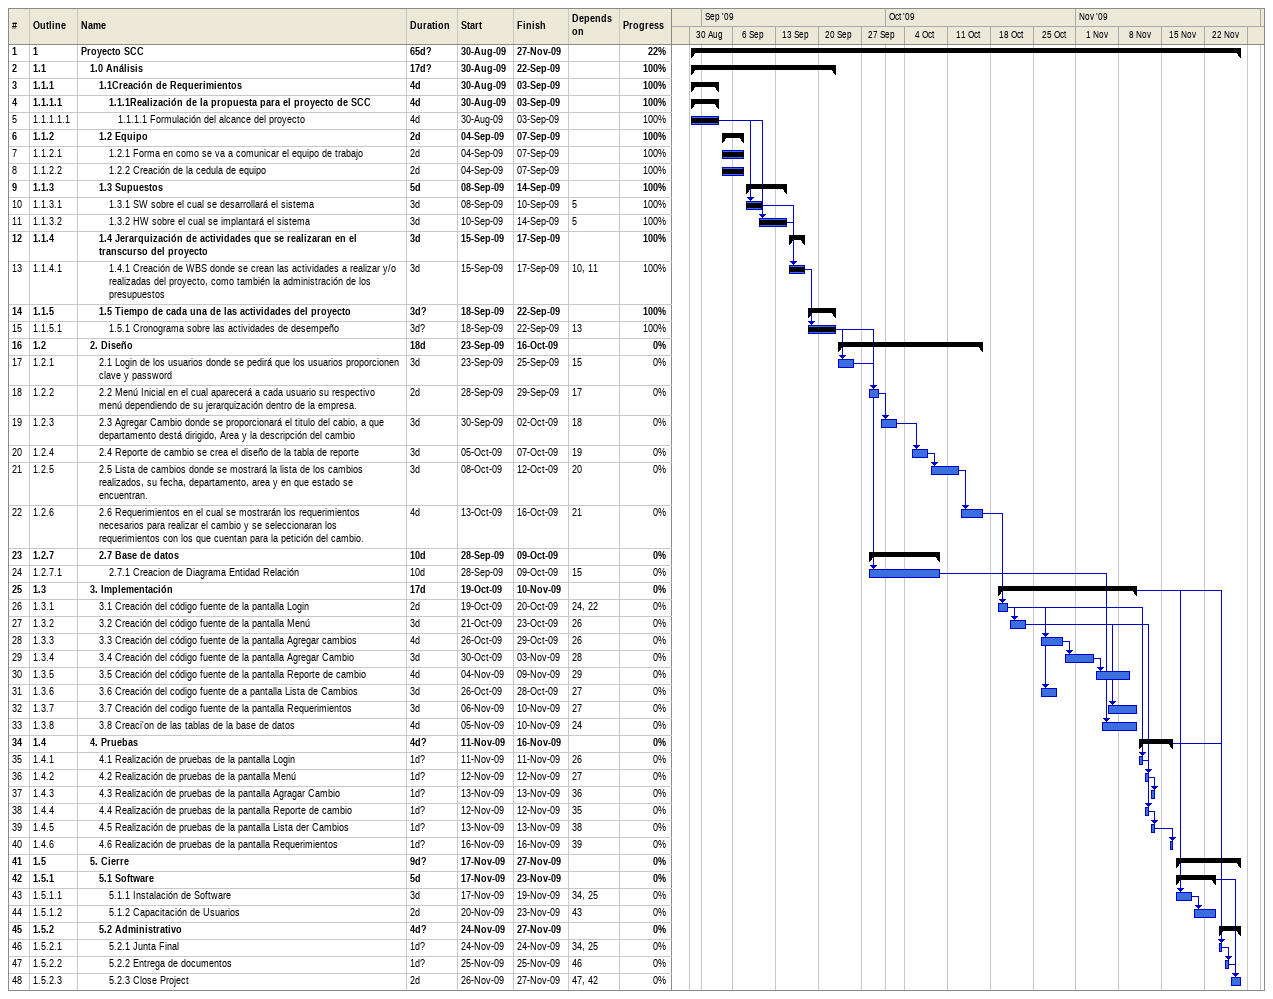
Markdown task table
| ID | WBS | Task | Duration | Start | Finish | Predecessors | % complete |
|---|---|---|---|---|---|---|---|
| 1 | 1 | **Proyecto SCC** | 65d? | 2009-08-30 | 2009-11-27 |  | 22 |
| 2 | 1.1 | **1.0 Análisis** | 17d? | 2009-08-30 | 2009-09-22 |  | 100 |
| 3 | 1.1.1 | **1.1Creación de Requerimientos** | 4d | 2009-08-30 | 2009-09-03 |  | 100 |
| 4 | 1.1.1.1 | **1.1.1Realización de la propuesta para el proyecto de SCC** | 4d | 2009-08-30 | 2009-09-03 |  | 100 |
| 5 | 1.1.1.1.1 | 1.1.1.1 Formulación del alcance del proyecto | 4d | 2009-08-30 | 2009-09-03 |  | 100 |
| 6 | 1.1.2 | **1.2 Equipo** | 2d | 2009-09-04 | 2009-09-07 |  | 100 |
| 7 | 1.1.2.1 | 1.2.1 Forma en como se va a comunicar el equipo de trabajo | 2d | 2009-09-04 | 2009-09-07 |  | 100 |
| 8 | 1.1.2.2 | 1.2.2 Creación de la cedula de equipo | 2d | 2009-09-04 | 2009-09-07 |  | 100 |
| 9 | 1.1.3 | **1.3 Supuestos** | 5d | 2009-09-08 | 2009-09-14 |  | 100 |
| 10 | 1.1.3.1 | 1.3.1 SW sobre el cual se desarrollará el sistema | 3d | 2009-09-08 | 2009-09-10 | 5 | 100 |
| 11 | 1.1.3.2 | 1.3.2 HW sobre el cual se implantará el sistema | 3d | 2009-09-10 | 2009-09-14 | 5 | 100 |
| 12 | 1.1.4 | **1.4 Jerarquización de actividades que se realizaran en el transcurso del proyecto** | 3d | 2009-09-15 | 2009-09-17 |  | 100 |
| 13 | 1.1.4.1 | 1.4.1 Creación de WBS donde se crean las actividades a realizar y/o realizadas del proyecto, como también la administración de los presupuestos | 3d | 2009-09-15 | 2009-09-17 | 10, 11 | 100 |
| 14 | 1.1.5 | **1.5 Tiempo de cada una de las actividades del proyecto** | 3d? | 2009-09-18 | 2009-09-22 |  | 100 |
| 15 | 1.1.5.1 | 1.5.1 Cronograma sobre las actividades de desempeño | 3d? | 2009-09-18 | 2009-09-22 | 13 | 100 |
| 16 | 1.2 | **2. Diseño** | 18d | 2009-09-23 | 2009-10-16 |  | 0 |
| 17 | 1.2.1 | 2.1 Login de los usuarios donde se pedirá que los usuarios proporcionen clave y password | 3d | 2009-09-23 | 2009-09-25 | 15 | 0 |
| 18 | 1.2.2 | 2.2 Menú Inicial en el cual aparecerá a cada usuario su respectivo menú dependiendo de su jerarquización dentro de la empresa. | 2d | 2009-09-28 | 2009-09-29 | 17 | 0 |
| 19 | 1.2.3 | 2.3 Agregar Cambio donde se proporcionará el titulo del cabio, a que departamento destá dirigido, Area y la descripción del cambio | 3d | 2009-09-30 | 2009-10-02 | 18 | 0 |
| 20 | 1.2.4 | 2.4 Reporte de cambio se crea el diseño de la tabla de reporte | 3d | 2009-10-05 | 2009-10-07 | 19 | 0 |
| 21 | 1.2.5 | 2.5 Lista de cambios donde se mostrará la lista de los cambios realizados, su fecha, departamento, area y en que estado se encuentran. | 3d | 2009-10-08 | 2009-10-12 | 20 | 0 |
| 22 | 1.2.6 | 2.6 Requerimientos en el cual se mostrarán los requerimientos necesarios para realizar el cambio y se seleccionaran los requerimientos con los que cuentan para la petición del cambio. | 4d | 2009-10-13 | 2009-10-16 | 21 | 0 |
| 23 | 1.2.7 | **2.7 Base de datos** | 10d | 2009-09-28 | 2009-10-09 |  | 0 |
| 24 | 1.2.7.1 | 2.7.1 Creacion de Diagrama Entidad Relación | 10d | 2009-09-28 | 2009-10-09 | 15 | 0 |
| 25 | 1.3 | **3. Implementación** | 17d | 2009-10-19 | 2009-11-10 |  | 0 |
| 26 | 1.3.1 | 3.1 Creación del código fuente de la pantalla Login | 2d | 2009-10-19 | 2009-10-20 | 24, 22 | 0 |
| 27 | 1.3.2 | 3.2 Creación del código fuente de la pantalla Menú | 3d | 2009-10-21 | 2009-10-23 | 26 | 0 |
| 28 | 1.3.3 | 3.3 Creación del código fuente de la pantalla Agregar cambios | 4d | 2009-10-26 | 2009-10-29 | 26 | 0 |
| 29 | 1.3.4 | 3.4 Creación del código fuente de la pantalla Agregar Cambio | 3d | 2009-10-30 | 2009-11-03 | 28 | 0 |
| 30 | 1.3.5 | 3.5 Creación del código fuente de la pantalla Reporte de cambio | 4d | 2009-11-04 | 2009-11-09 | 29 | 0 |
| 31 | 1.3.6 | 3.6 Creación del codigo fuente de a pantalla Lista de Cambios | 3d | 2009-10-26 | 2009-10-28 | 27 | 0 |
| 32 | 1.3.7 | 3.7 Creación del codigo fuente de la pantalla Requerimientos | 3d | 2009-11-06 | 2009-11-10 | 27 | 0 |
| 33 | 1.3.8 | 3.8 Creaci'on de las tablas de la base de datos | 4d | 2009-11-05 | 2009-11-10 | 24 | 0 |
| 34 | 1.4 | **4. Pruebas** | 4d? | 2009-11-11 | 2009-11-16 |  | 0 |
| 35 | 1.4.1 | 4.1 Realización de pruebas de la pantalla Login | 1d? | 2009-11-11 | 2009-11-11 | 26 | 0 |
| 36 | 1.4.2 | 4.2 Realización de pruebas de la pantalla Menú | 1d? | 2009-11-12 | 2009-11-12 | 27 | 0 |
| 37 | 1.4.3 | 4.3 Realización de pruebas de la pantalla Agragar Cambio | 1d? | 2009-11-13 | 2009-11-13 | 36 | 0 |
| 38 | 1.4.4 | 4.4 Realización de pruebas de la pantalla Reporte de cambio | 1d? | 2009-11-12 | 2009-11-12 | 35 | 0 |
| 39 | 1.4.5 | 4.5 Realización de pruebas de la pantalla Lista der Cambios | 1d? | 2009-11-13 | 2009-11-13 | 38 | 0 |
| 40 | 1.4.6 | 4.6 Realización de pruebas de la pantalla Requerimientos | 1d? | 2009-11-16 | 2009-11-16 | 39 | 0 |
| 41 | 1.5 | **5. Cierre** | 9d? | 2009-11-17 | 2009-11-27 |  | 0 |
| 42 | 1.5.1 | **5.1 Software** | 5d | 2009-11-17 | 2009-11-23 |  | 0 |
| 43 | 1.5.1.1 | 5.1.1 Instalación de Software | 3d | 2009-11-17 | 2009-11-19 | 34, 25 | 0 |
| 44 | 1.5.1.2 | 5.1.2 Capacitación de Usuarios | 2d | 2009-11-20 | 2009-11-23 | 43 | 0 |
| 45 | 1.5.2 | **5.2 Administrativo** | 4d? | 2009-11-24 | 2009-11-27 |  | 0 |
| 46 | 1.5.2.1 | 5.2.1 Junta Final | 1d? | 2009-11-24 | 2009-11-24 | 34, 25 | 0 |
| 47 | 1.5.2.2 | 5.2.2 Entrega de documentos | 1d? | 2009-11-25 | 2009-11-25 | 46 | 0 |
| 48 | 1.5.2.3 | 5.2.3 Close Project | 2d | 2009-11-26 | 2009-11-27 | 47, 42 | 0 |
